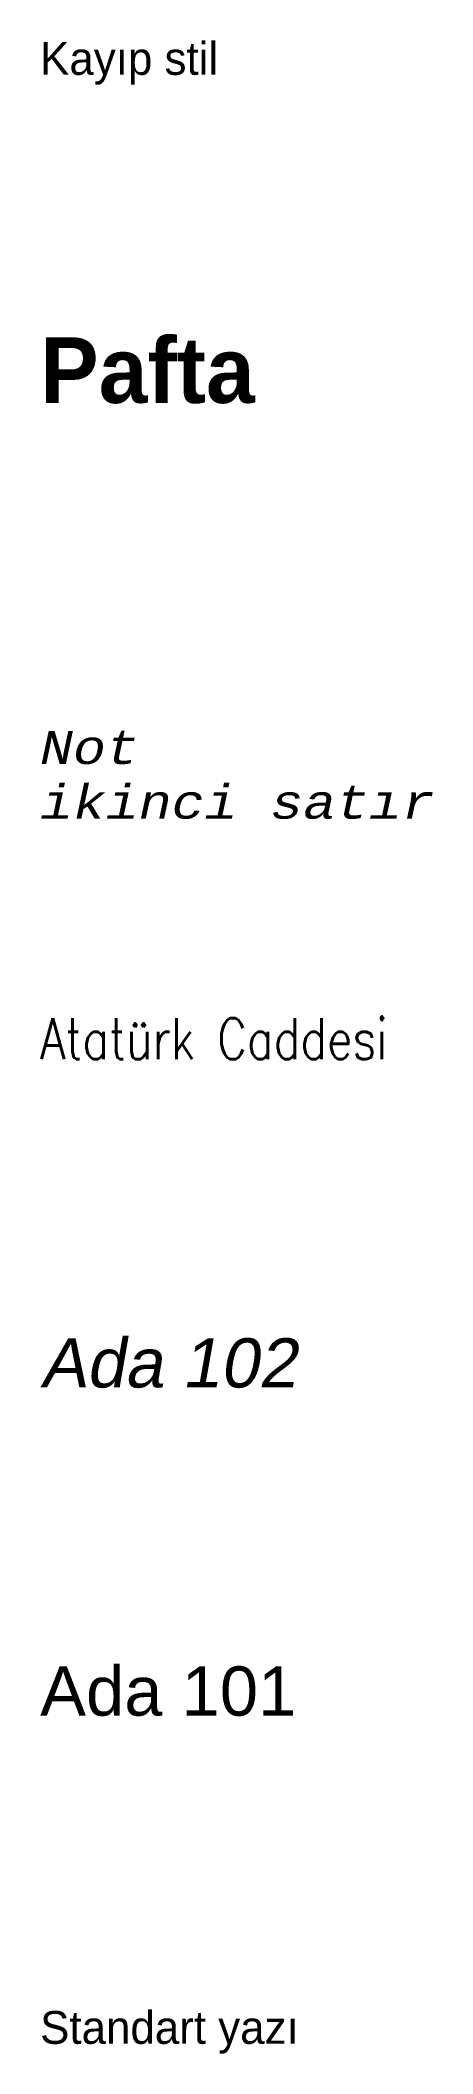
# Model space of a CAD drawing. Header units: metres. Extents: x 0 to 12, y -0.3 to 61.1.
import ezdxf

# ---------------------------------------------------------------- set-up
doc = ezdxf.new("R2010")
doc.units = ezdxf.units.M
doc.layers.add('YAZI', color=7, linetype='CONTINUOUS')
doc.styles.add('ADA', font='arial.ttf')
doc.styles.add('Başlık', font='Barlow-Bold.ttf')
doc.styles.add('NOT', font='couri.ttf')
doc.styles.add('YOL', font='romans.shx', dxfattribs={"width": 0.8, "oblique": 15, "height": 1.25})

msp = doc.modelspace()

# ---------------------------------------------------------------- texts
at = {"layer": 'YAZI'}
for s, p in [('Kayıp stil', (0, 60)), ('Standart yazı', (0, 0))]:
    msp.add_text(s, height=1, dxfattribs=at).set_placement(p)
for s, height, style, p in [('Pafta', 2, 'Başlık', (0, 50)), ('Ada 101', 1.5, 'ADA', (0, 10))]:
    msp.add_text(s, height=height, dxfattribs=dict(at, style=style)).set_placement(p)
at = {"layer": 'YAZI', "style": 'YOL', "width": 0.8}
msp.add_text('Atatürk Caddesi', height=1.25, dxfattribs=at).set_placement((0, 30))
at = {"layer": 'YAZI', "style": 'ADA', "oblique": 10}
msp.add_text('Ada 102', height=1.5, dxfattribs=at).set_placement((0, 20))
at = {"layer": 'YAZI', "insert": (0, 40), "char_height": 1, "attachment_point": 1, "style": 'NOT'}
msp.add_mtext('Not\\Pikinci satır', dxfattribs=at)

doc.saveas('drawing.dxf')
